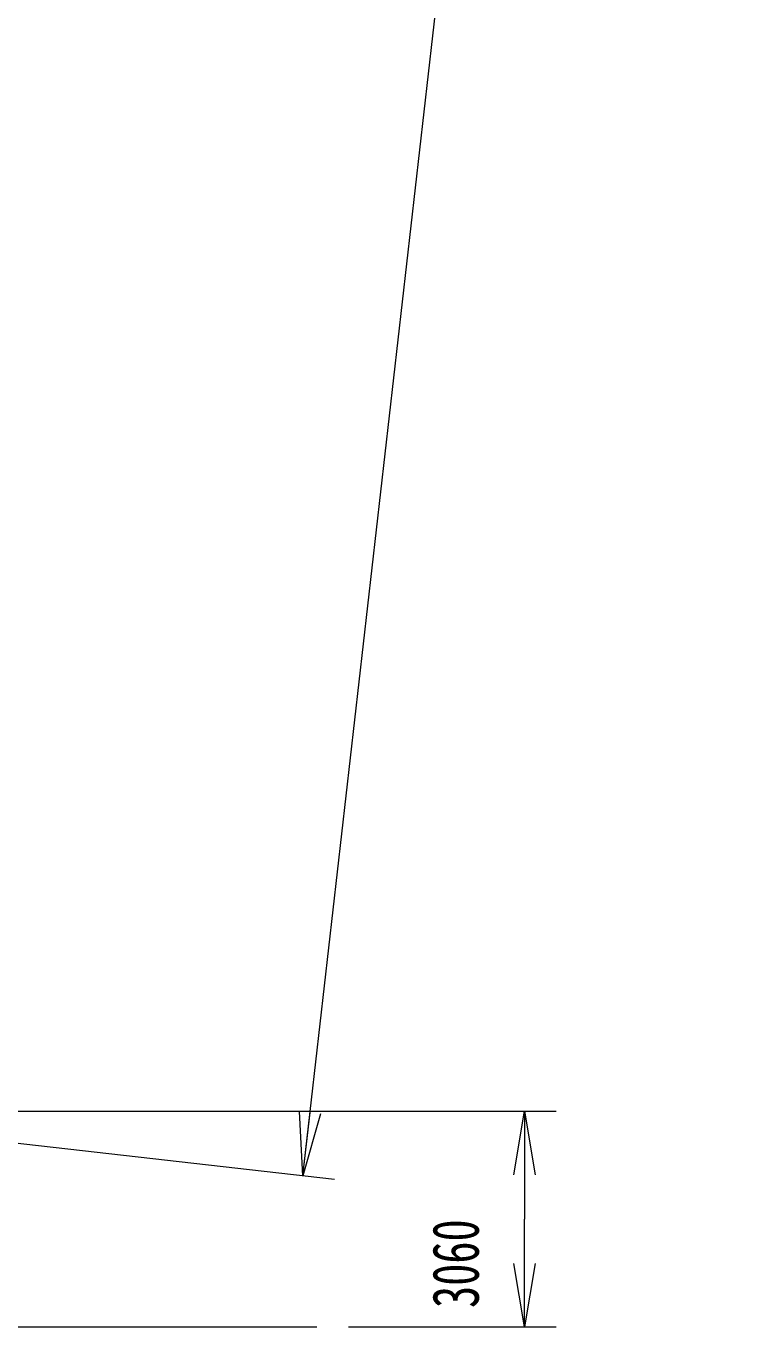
# Model space of a CAD drawing. Units: millimetres, scale not verified. Extents: x -79029 to 141934, y -6537 to 146590.
# Drawn here: x -63425 to -53397, y 1316 to 19760 of the extents above; entities that cross this region are included whole.
import ezdxf
from ezdxf.enums import TextEntityAlignment as Align

# ---------------------------------------------------------------- set-up
doc = ezdxf.new("R2010")
doc.units = ezdxf.units.MM
doc.header["$LTSCALE"] = 200
doc.layers.add('0-0_0', color=7, linetype='Continuous', lineweight=18)
doc.layers.add('0-2_2', color=7, linetype='Continuous', lineweight=18)
doc.styles.add('ＭＳ ゴシック', font='')
doc.styles.get('ＭＳ ゴシック').set_extended_font_data('MS Gothic')

# ---------------------------------------------------------------- blocks, each defined once
blk = doc.blocks.new('_AH2(1)')
at = {"layer": '0-0_0'}
blk.add_line((0, 0), (-800, 0), dxfattribs=at)
blk.add_lwpolyline([(-800, 133.3), (0, 0), (-800, -133.3)], dxfattribs=at)
blk = doc.blocks.new('D5764')
at = {"layer": '0-2_2', "color": 2}
for p, q in [((7817210, 1740431), (12702234, 44663346)), ((1745688, 2431427), (8174902, 1699723))]:
    blk.add_line(p, q, dxfattribs=at)
at = {"layer": '0-2_2', "xscale": 900, "yscale": 900, "rotation": 263.50715}
blk.add_blockref('_AH2(1)', (7817210, 1740431), dxfattribs=at)
blk = doc.blocks.new('D57947(2)')
at = {"layer": '0-2_2', "color": 2}
for p, q in [((1767997, 2472135), (10689078, 2472135)), ((10329078, 2472135), (10329078, 1248535)), ((10329078, 24935), (10329078, 1248535)), ((8335082, 24935), (10689078, 24935))]:
    blk.add_line(p, q, dxfattribs=at)
at = {"layer": '0-2_2', "xscale": 900, "yscale": 900}
for p, rotation in [((10329078, 2472135), 90), ((10329078, 24935), 270)]:
    blk.add_blockref('_AH2(1)', p, dxfattribs=dict(at, rotation=rotation))
at = {"layer": '0-2_2', "style": 'ＭＳ ゴシック', "width": 0.7}
blk.add_text('3060', height=527900, rotation=90, dxfattribs=at).set_placement((9968718, 240535), align=Align.BOTTOM_LEFT)

msp = doc.modelspace()

# ---------------------------------------------------------------- linework, layer by layer
at = {"layer": '0-0_0', "color": 1}
msp.add_line((-77135.1, 1315.9), (-59305.8, 1315.9), dxfattribs=at)

# ---------------------------------------------------------------- block references
at = {"layer": '0-0_0', "xscale": 0.00125, "yscale": 0.00125}
for name in ['D5764', 'D57947(2)']:
    msp.add_blockref(name, (-69274.6, 1284.7), dxfattribs=at)

doc.saveas('drawing.dxf')
